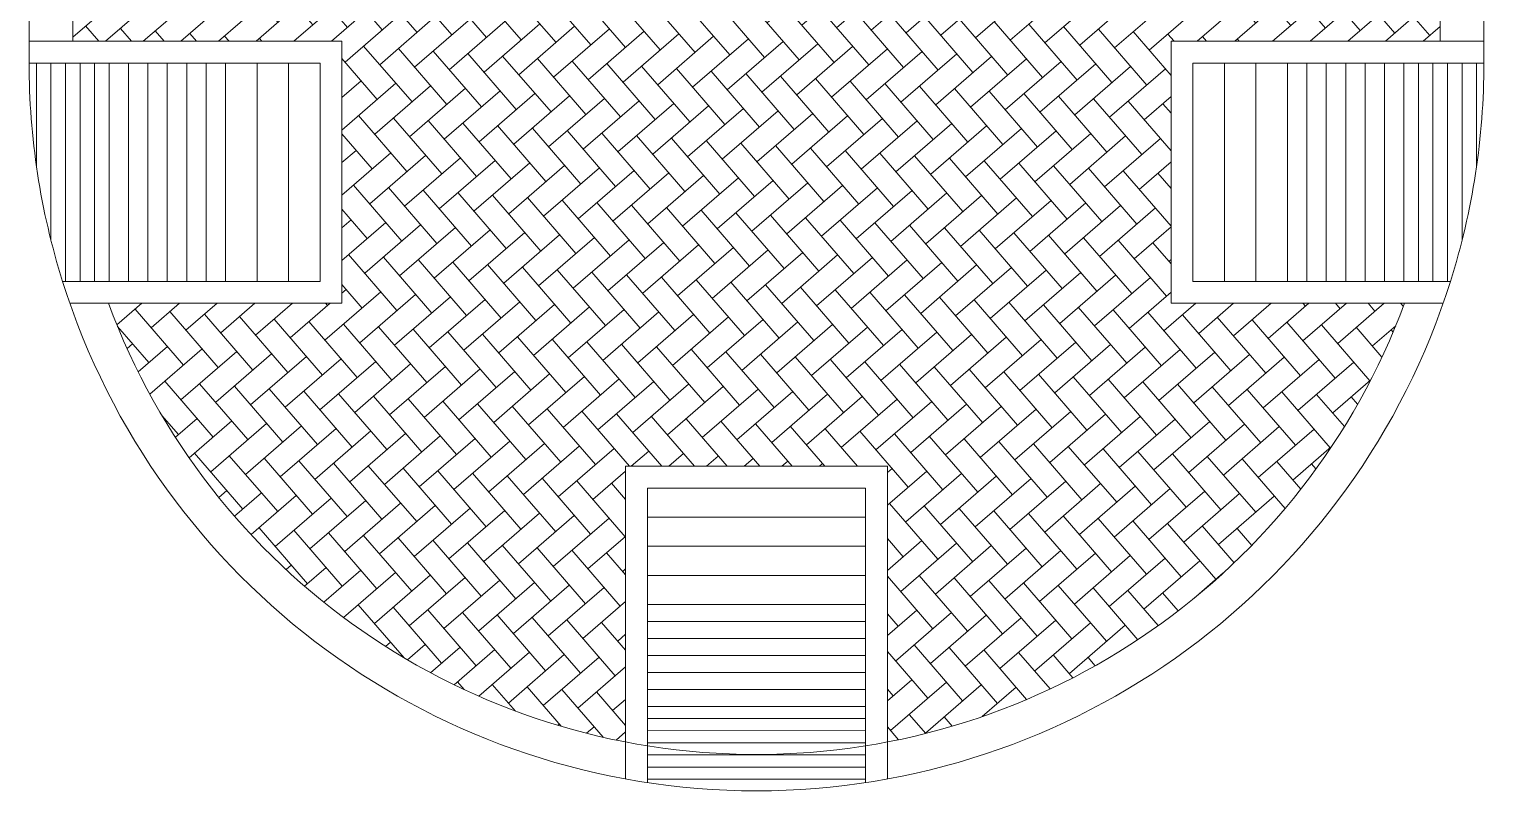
# Model space of a CAD drawing. Header units: metres. Extents: x 12093 to 20303, y 514 to 1412.
# Drawn here: x 19836.36 to 19842.36, y 752.23 to 755.37 of the extents above; entities that cross this region are included whole.
import ezdxf

# ---------------------------------------------------------------- set-up
doc = ezdxf.new("R2010")
doc.units = ezdxf.units.M
doc.linetypes.add('ACAD_ISO04W100', pattern=[30, 24, -3, 0, -3])
for name, color, linetype, lineweight in [('corte vias', 21, 'ACAD_ISO04W100', 50), ('MANZANAS-ORIGINALES', 147, 'Continuous', 9), ('text.-piso', 35, 'Continuous', 5)]:
    doc.layers.add(name, color=color, linetype=linetype, lineweight=lineweight)

msp = doc.modelspace()

# ---------------------------------------------------------------- hatches: boundary and pattern name
at = {"layer": 'text.-piso', "ltscale": 5}
h = msp.add_hatch(dxfattribs=at)
h.set_pattern_fill('AR-HBONE', color=256, scale=0.001, angle=85.8762252, style=0)
h.paths.add_polyline_path([(19840.1097, 756.0804), (19840.1097, 758.9928), (19838.6097, 758.9867), (19838.6097, 756.0804), (19836.5397, 756.0804), (19836.5397, 755.3204), (19837.6497, 755.3204), (19837.6497, 754.2404), (19836.6871, 754.2404, 0.262111), (19838.8196, 752.4321), (19838.8195, 753.5687), (19839.8995, 753.5686), (19839.8996, 752.432, 0.262127), (19842.0322, 754.2404), (19841.0697, 754.2404), (19841.0697, 755.3204), (19842.1797, 755.3204), (19842.1797, 756.0804)])

# ---------------------------------------------------------------- linework, layer by layer
at = {"layer": 'corte vias', "lineweight": 20}
for p, q in [((19836.3597, 755.3204), (19837.6497, 755.3204)), ((19837.6497, 755.3204), (19837.6497, 754.2404)), ((19842.3597, 755.3204), (19841.0697, 755.3204)), ((19841.0697, 755.3204), (19841.0697, 754.2404)), ((19837.6497, 754.2404), (19836.5277, 754.2404)), ((19841.0697, 754.2404), (19842.1916, 754.2404)), ((19838.8196, 752.2787), (19838.8195, 753.5687)), ((19838.8195, 753.5687), (19839.8995, 753.5686)), ((19839.8995, 753.5686), (19839.8996, 752.2787))]:
    msp.add_line(p, q, dxfattribs=at)
at = {"layer": 'MANZANAS-ORIGINALES'}
for p, q in [((19836.3597, 755.2304), (19836.3597, 829.9033)), ((19842.3597, 755.2304), (19842.3597, 829.9033)), ((19836.5397, 755.3204), (19836.5397, 756.0804)), ((19842.1797, 755.3204), (19842.1797, 756.0804)), ((19837.5597, 755.2304), (19836.3597, 755.2304)), ((19836.3897, 754.8072), (19836.3897, 755.2304)), ((19836.4497, 754.5011), (19836.4497, 755.2304)), ((19836.5097, 754.3304), (19836.5097, 755.2304)), ((19836.5697, 754.3304), (19836.5697, 755.2304)), ((19836.6297, 754.3304), (19836.6297, 755.2304)), ((19836.6897, 754.3304), (19836.6897, 755.2304)), ((19836.7697, 754.3304), (19836.7697, 755.2304)), ((19836.8497, 754.3304), (19836.8497, 755.2304)), ((19836.9297, 754.3304), (19836.9297, 755.2304)), ((19837.0097, 754.3304), (19837.0097, 755.2304)), ((19837.0897, 754.3304), (19837.0897, 755.2304)), ((19837.1697, 754.3304), (19837.1697, 755.2304)), ((19837.2997, 754.3304), (19837.2997, 755.2304)), ((19837.4297, 754.3304), (19837.4297, 755.2304)), ((19837.5597, 754.3304), (19837.5597, 755.2304)), ((19841.1597, 755.2304), (19842.3597, 755.2304)), ((19841.1597, 754.3304), (19841.1597, 755.2304)), ((19841.2897, 754.3304), (19841.2897, 755.2304)), ((19841.4197, 754.3304), (19841.4197, 755.2304)), ((19841.5497, 754.3304), (19841.5497, 755.2304)), ((19841.6297, 754.3304), (19841.6297, 755.2304)), ((19841.7097, 754.3304), (19841.7097, 755.2304)), ((19841.7897, 754.3304), (19841.7897, 755.2304)), ((19841.8697, 754.3304), (19841.8697, 755.2304)), ((19841.9497, 754.3304), (19841.9497, 755.2304)), ((19842.0297, 754.3304), (19842.0297, 755.2304)), ((19842.0897, 754.3304), (19842.0897, 755.2304)), ((19842.1497, 754.3304), (19842.1497, 755.2304)), ((19842.2097, 754.3304), (19842.2097, 755.2304)), ((19842.2697, 754.5011), (19842.2697, 755.2304)), ((19842.3297, 754.8072), (19842.3297, 755.2304)), ((19837.5597, 754.3304), (19836.4978, 754.3304)), ((19841.1597, 754.3304), (19842.2215, 754.3304)), ((19838.9095, 753.4787), (19838.9096, 752.2637)), ((19838.9095, 753.4787), (19839.3119, 753.4787)), ((19838.9095, 753.4787), (19839.8095, 753.4786)), ((19839.8095, 753.4786), (19838.9095, 753.4787)), ((19839.8095, 753.4787), (19839.8096, 752.2636)), ((19839.8095, 753.3586), (19838.9095, 753.3587)), ((19839.8095, 753.2386), (19838.9095, 753.2387)), ((19839.8095, 753.1186), (19838.9095, 753.1187)), ((19839.8095, 752.9986), (19838.9095, 752.9987)), ((19839.8095, 752.9286), (19838.9095, 752.9287)), ((19839.8095, 752.8586), (19838.9095, 752.8587)), ((19839.8095, 752.7886), (19838.9095, 752.7887)), ((19839.8095, 752.7186), (19838.9095, 752.7187)), ((19839.8095, 752.6486), (19838.9095, 752.6487)), ((19839.8095, 752.6486), (19838.9095, 752.6487)), ((19839.8095, 752.5786), (19838.9095, 752.5787)), ((19839.8095, 752.5286), (19838.9095, 752.5287)), ((19839.8095, 752.4786), (19838.9095, 752.4787)), ((19839.8095, 752.4286), (19838.9095, 752.4287)), ((19839.8095, 752.3786), (19838.9095, 752.3787)), ((19839.8094, 752.3286), (19838.9094, 752.3287)), ((19839.8094, 752.2786), (19838.9094, 752.2787))]:
    msp.add_line(p, q, dxfattribs=at)
for radius, start, end in [(3, 180, 197.4576), (3, 342.5424, 0), (3, 197.4576, 342.5424), (2.85, 200.32644, 339.67356)]:
    msp.add_arc((19839.3597, 755.2304), radius, start, end, dxfattribs=at)

doc.saveas('drawing.dxf')
